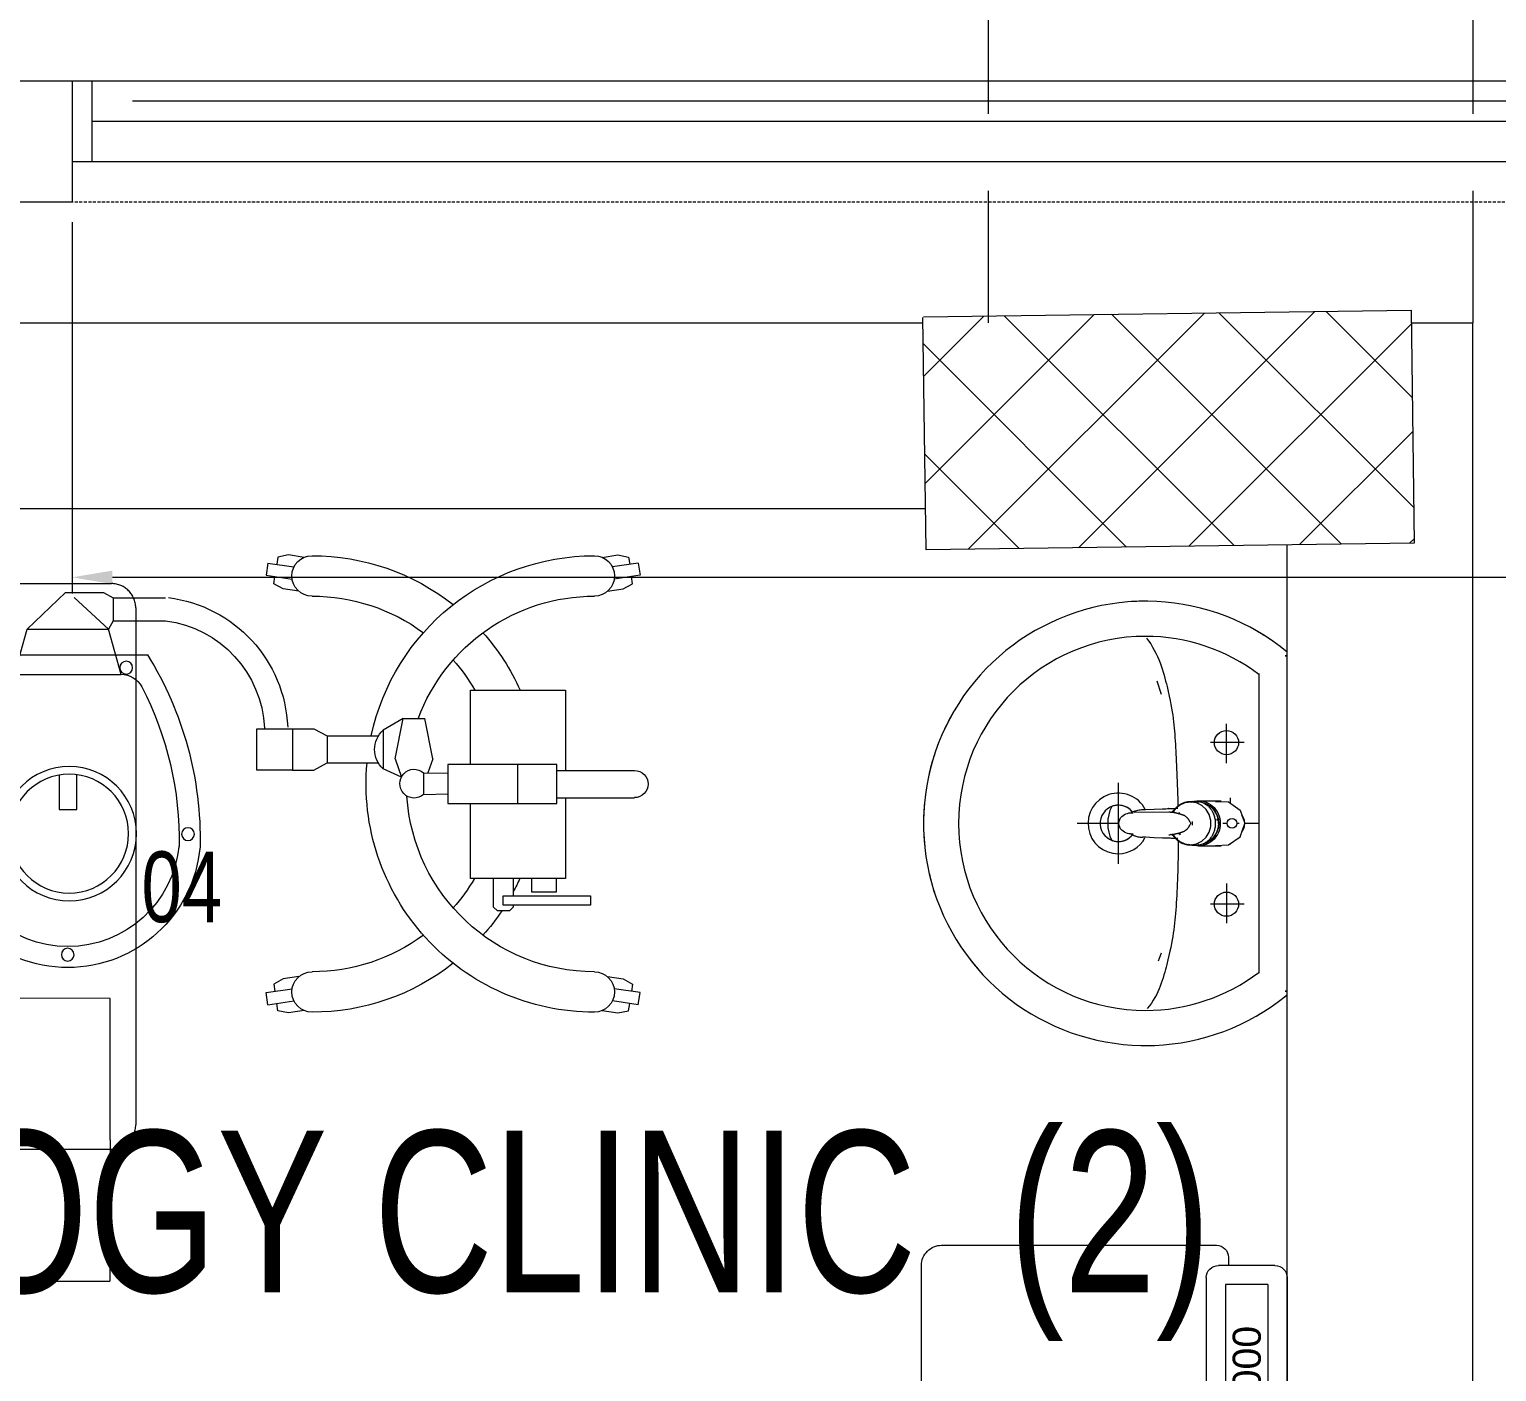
# Model space of a CAD drawing. Header units: millimetres. Extents: x -2143172 to 5255, y -610845 to 279739.
# Drawn here: x -1221947 to -1220132, y -12163 to -10501 of the extents above; entities that cross this region are included whole.
import ezdxf

# ---------------------------------------------------------------- set-up
doc = ezdxf.new("R2010")
doc.units = ezdxf.units.MM
doc.header["$LTSCALE"] = 30
doc.linetypes.add('HIDDEN', pattern=[9.525, 6.35, -3.175])
doc.linetypes.add('HIDDEN2', pattern=[0.1875, 0.125, -0.0625])
doc.layers.get('0').update_dxf_attribs({"lineweight": 5})
doc.layers.get('Defpoints').update_dxf_attribs({"lineweight": 5})
for name, color, linetype, lineweight in [('1_CONTORNO', 3, 'Continuous', 5), ('72_EGR_BASE_TEXT', 7, 'Continuous', 5), ('72_EGR_EQP_TAG', 142, 'Continuous', 5), ('Aluminum', 7, 'Continuous', 5), ('C-HYDR-CTCH', 6, 'Continuous', 5), ('Hatch', 252, 'Continuous', 5), ('LOADING', 163, 'Continuous', 5), ('P-SANR-FIXT', 6, 'Continuous', 18), ('P-SANR-FIXT-1', 6, 'Continuous', 13), ('Proj', 7, 'HIDDEN2', 5), ('Structure', 20, 'Continuous', 5), ('Walls', 32, 'Continuous', 5)]:
    doc.layers.add(name, color=color, linetype=linetype, lineweight=lineweight)
doc.styles.add('SIMPLEX', font='SIMPLEX.shx', dxfattribs={"height": 150})
doc.styles.get("Standard").update_dxf_attribs({"font": ''})
doc.styles.add('X3G_ENTITY_257CFD', font='swisscl.ttf', dxfattribs={"height": 200})
doc.styles.add('X3G_ENTITY_9EC9', font='swisscl.ttf', dxfattribs={"height": 0.2})
doc.styles.get('Standard').set_extended_font_data('@Arial Unicode MS')
doc.dimstyles.new('Buk', dxfattribs={"dimtxt": 150, "dimasz": 50, "dimexe": 20, "dimexo": 25, "dimgap": 20, "dimtad": 1, "dimdec": 0, "dimrnd": 5, "dimdsep": 46, "dimtxsty": 'SIMPLEX', "dimcen": 0, "dimdle": 20, "dimclrd": 256, "dimclre": 256, "dimclrt": 256, "dimadec": 0, "dimazin": 0, "dimtfac": 0.0075, "dimtdec": 0, "dimtmove": 1, "dimatfit": 2, "dimldrblk": 'ARCHTICK', "dimfxl": 1, "dimtolj": 1, "dimtzin": 0, "dimlwd": -1, "dimlwe": -1, "dimarcsym": 0})

# ---------------------------------------------------------------- blocks, each defined once
blk = doc.blocks.new('*D148')
at = {"layer": '1_CONTORNO', "linetype": 'Continuous', "transparency": 16777216}
for p, q in [((-1221894.6, -10740.2), (-1221894.6, -11199.7)), ((-1216138.8, -10740.2), (-1216138.8, -11199.7))]:
    blk.add_line(p, q, dxfattribs=at)
at = {"layer": '1_CONTORNO', "transparency": 16777216}
blk.add_line((-1221844.6, -11179.7), (-1216188.8, -11179.7), dxfattribs=at)
for points in [[(-1221844.6, -11171.4), (-1221844.6, -11188.1), (-1221894.6, -11179.7)], [(-1216188.8, -11171.4), (-1216188.8, -11188.1), (-1216138.8, -11179.7)]]:
    blk.add_solid(points, dxfattribs=at)
at = {"layer": 'Defpoints', "color": 0, "transparency": 16777216}
for p in [(-1221894.6, -10715.2, 0), (-1216138.8, -10715.2, 0), (-1216138.8, -11179.7)]:
    blk.add_point(p, dxfattribs=at)
at = {"layer": '1_CONTORNO', "transparency": 16777216, "insert": (-1219016.7, -11084.7), "char_height": 150, "attachment_point": 5, "style": 'SIMPLEX'}
blk.add_mtext('\\A1;5755', dxfattribs=at)
blk = doc.blocks.new('_ArchTick')
at = {"color": 0, "linetype": 'ByBlock', "const_width": 0.15}
blk.add_lwpolyline([(-0.5, -0.5), (0.5, 0.5)], dxfattribs=at)
blk = doc.blocks.new('A$C47696aed')
at = {"layer": 'Hatch'}
h = blk.add_hatch(dxfattribs=at)
h.set_pattern_fill('ANSI37', color=256, scale=30)
h.paths.add_polyline_path([(50952.7, 21917.9), (50348.7, 21909.7), (50352.6, 21621.3), (50956.6, 21629.5)])
h.paths.add_polyline_path([(43791.9, 21910.1), (43208.4, 21904.7), (43188.5, 21613.3), (43772, 21618.7)])
h.paths.add_polyline_path([(29414.9, 21902.8), (28815.8, 21898.7), (28810.1, 21605.6), (29409.2, 21609.7)])
h.paths.add_polyline_path([(36600.2, 21904.9), (35999, 21897.4), (35990.7, 21611.8), (36591.9, 21619.3)])
h.paths.add_polyline_path([(22195.7, 21912), (21589.3, 21890.2), (21603.8, 21597.6), (22210.2, 21619.5)])
h.paths.add_polyline_path([(15459.1, 21901.7), (14237.2, 21925.6), (14230.7, 21629.5), (15452.7, 21605.5)])
h.paths.add_polyline_path([(15473.2, 14701.6), (14258.2, 14685.8), (14244.7, 14393.4), (15459.7, 14409.1)])
h.paths.add_polyline_path([(15447.1, 7508.4), (14244, 7492.4), (14238.3, 7199.4), (15441.4, 7215.3)])
h.paths.add_polyline_path([(15465.6, 309.7), (14269, 298.3), (14271.8, 3.8), (15468.5, 15.2)])
h.paths.add_polyline_path([(7830.6, 311.8), (7227.1, 308.1), (7237.7, 22.6), (7841.3, 26.3)])
h.paths.add_polyline_path([(7815.2, 7509.8), (7218.4, 7511.4), (7218.2, 7210.2), (7815.1, 7208.6)])
h.paths.add_polyline_path([(7825.1, 14699.4), (7205.8, 14700.6), (7195.2, 14397.6), (7814.5, 14396.4)])
h.paths.add_polyline_path([(7801.7, 21878.7), (7201.1, 21893.2), (7197.5, 21603.6), (7798.1, 21589.1)])
h.paths.add_polyline_path([(602.6, 21876.9), (0, 21899.6), (1.9, 21611.2), (604.5, 21588.5)])
h.paths.add_polyline_path([(610.4, 7498.6), (8.3, 7491.6), (11.7, 7200), (613.7, 7206.9)])
h.paths.add_polyline_path([(627.9, 303.9), (29.5, 302.9), (34.3, 2.3), (632.7, 3.3)])
h.paths.add_polyline_path([(22214.6, 317.2), (21608.9, 304.3), (21614.6, 3.1), (22220.3, 16)])
h.paths.add_polyline_path([(22208.1, 7509.7), (21613.7, 7492.1), (21615.8, 7195.5), (22210.2, 7213.1)])
h.paths.add_polyline_path([(22199.3, 14717.7), (21600.4, 14710), (21604.4, 14409.9), (22203.4, 14417.6)])
h.paths.add_polyline_path([(29399.7, 14702.4), (28797.7, 14707.1), (28802, 14415), (29403.9, 14410.3)])
h.paths.add_polyline_path([(29403.4, 7519.8), (28799.6, 7502.2), (28813, 7202.1), (29413.1, 7223.2)])
h.paths.add_polyline_path([(29419.5, 303.8), (28815.7, 310.4), (28813.3, 24.7), (29417.2, 18.1)])
h.paths.add_polyline_path([(36618, 314.2), (36020.7, 299.7), (36029.7, 0), (36627, 14.6)])
h.paths.add_polyline_path([(36610.7, 7502.6), (36009.5, 7504.5), (36010.6, 7207.3), (36611.9, 7205.4)])
h.paths.add_polyline_path([(36574.3, 14706.4), (35993.4, 14711.1), (36013.1, 14421.3), (36594, 14416.6)])
h.paths.add_polyline_path([(43777.6, 14705.7), (43180, 14719.4), (43182, 14427.5), (43779.6, 14413.8)])
h.paths.add_polyline_path([(43778.6, 7507.1), (43210.2, 7499.5), (43212, 7205.4), (43780.5, 7213)])
h.paths.add_polyline_path([(43815.7, 310), (43210.4, 307.3), (43211.8, 2.8), (43817, 5.4)])
h.paths.add_polyline_path([(50989.9, 309.5), (50401.9, 325.5), (50388.7, 18.3), (50976.7, 2.3)])
h.paths.add_polyline_path([(50974.1, 7508.9), (50370.9, 7510), (50368.9, 7213.4), (50972.2, 7212.3)])
at = {"layer": 'C-HYDR-CTCH', "color": 4, "flags": 128}
blk.add_lwpolyline([(50349.3, 21909.8), (50952.7, 21917.9), (50956.6, 21629.5), (50352.6, 21621.3), (50348.7, 21908.9)], dxfattribs=at)
blk = doc.blocks.new('FP_138-161_A_00_GFL_-0_080_Einreichung_Grundrisse_100')
at = {"layer": 'P-SANR-FIXT'}
blk.add_line((-0.0044, -0.0019), (-0.0045, -0.0021), dxfattribs=at)
at = {"layer": 'P-SANR-FIXT', "flags": 128}
blk.add_lwpolyline([(-0.0057, -0.0037), (-0.0058, -0.0039), (-0.006, -0.004)], dxfattribs=at)
blk = doc.blocks.new('FP_139-161_A_00_GFL_-0_080_Einreichung_Grundrisse_100')
at = {"layer": 'P-SANR-FIXT'}
blk.add_line((0.0045, -0.0022), (0.0044, -0.002), dxfattribs=at)
at = {"layer": 'P-SANR-FIXT', "flags": 128}
blk.add_lwpolyline([(0.006, -0.004), (0.0059, -0.0039), (0.0057, -0.0038)], dxfattribs=at)
blk = doc.blocks.new('IS_Ceraplus_B8204_BIM_BG _1_ - B8204AA - CERAPLUS single lever basin mixer with pop-up waste-V137-161_A_00_GFL_-0_080_Einreichung_Grundrisse_100')
at = {"layer": 'P-SANR-FIXT-1'}
h = blk.add_hatch(dxfattribs=at)
h.set_pattern_fill('FP_26', color=256, style=0, pattern_type=2)
h.set_pattern_definition([(225, (0.009, 0), (0.010607, -0.010607), []), (315, (0.009, 0), (0.010607, 0.010607), [])])
h.paths.add_polyline_path([(0.0056, -0.002), (0.0058, -0.0024), (0.0058, -0.0021)])
h.paths.add_polyline_path([(0.007, -0.0039), (0.0088, -0.0045), (0.0084, -0.0043)])
at = {"layer": 'LOADING'}
for p, q in [((-0.028, 0), (-0.028, -0.0281)), ((0.028, -0.0281), (0.028, 0)), ((-0.0274, -0.0337), (-0.0271, -0.0392)), ((-0.0262, -0.0282), (-0.0263, -0.0287)), ((0.0263, -0.0287), (0.0262, -0.0282)), ((0.0262, -0.0293), (0.0263, -0.0287)), ((0.0271, -0.0392), (0.0274, -0.0337)), ((-0.0137, -0.0512), (-0.0129, -0.0517)), ((0.0124, -0.052), (0.0133, -0.0515)), ((0.0185, -0.0618), (0.019, -0.0539)), ((0.019, -0.0539), (0.0188, -0.0561)), ((0.014, -0.0647), (0.0133, -0.1077))]:
    blk.add_line(p, q, dxfattribs=at)
at = {"layer": 'LOADING', "flags": 128}
for points in [[(-0.0272, -0.0069), (-0.0266, 0.009), (-0.0165, 0.0236), (0, 0.0291)], [(0.0272, -0.0069), (0.0266, 0.009), (0.0165, 0.0236), (0, 0.0291)], [(-0.0176, -0.0568), (-0.0224, -0.0513), (-0.0254, -0.0448), (-0.0264, -0.0376), (-0.0253, -0.0305), (-0.0222, -0.024), (-0.0172, -0.0186), (-0.0109, -0.0147), (-0.0037, -0.0127), (0.0037, -0.0127), (0.0109, -0.0147), (0.0172, -0.0186), (0.0222, -0.024), (0.0253, -0.0305), (0.0264, -0.0376), (0.0254, -0.0448), (0.0224, -0.0513), (0.0176, -0.0568)], [(-0.0271, -0.0393), (-0.027, -0.0403), (-0.0269, -0.0414), (-0.0267, -0.0424), (-0.0265, -0.0434), (-0.0262, -0.0444), (-0.0259, -0.0454), (-0.0255, -0.0464), (-0.0252, -0.0474), (-0.0247, -0.0484), (-0.0243, -0.0493), (-0.0238, -0.0502), (-0.0232, -0.0511), (-0.0226, -0.052), (-0.022, -0.0529), (-0.0214, -0.0537), (-0.0207, -0.0545), (-0.0199, -0.0553), (-0.0192, -0.0561), (-0.0184, -0.0568), (-0.0176, -0.0575), (-0.0173, -0.0577)], [(-0.019, -0.0539), (-0.0185, -0.0615), (-0.0185, -0.0618)], [(0.0173, -0.0577), (0.0181, -0.057), (0.0189, -0.0563), (0.0197, -0.0556), (0.0204, -0.0548), (0.0211, -0.054), (0.0218, -0.0532), (0.0224, -0.0523), (0.023, -0.0514), (0.0236, -0.0505), (0.0241, -0.0496), (0.0246, -0.0487), (0.025, -0.0477), (0.0254, -0.0467), (0.0258, -0.0458), (0.0261, -0.0448), (0.0264, -0.0437), (0.0266, -0.0427), (0.0268, -0.0417), (0.027, -0.0407), (0.0271, -0.0396), (0.0271, -0.0393)], [(-0.0162, -0.0579), (-0.0156, -0.058), (-0.0151, -0.0581), (-0.0146, -0.0583), (-0.0142, -0.0586), (-0.0139, -0.0588), (-0.0138, -0.0591)], [(-0.0138, -0.0591), (-0.0139, -0.0612), (-0.014, -0.0633)], [(0.0138, -0.0591), (0.0139, -0.0588), (0.0142, -0.0586), (0.0146, -0.0583), (0.0151, -0.0581), (0.0156, -0.058), (0.0162, -0.0579)], [(0.014, -0.0633), (0.0139, -0.0612), (0.0138, -0.0591)], [(0.0171, -0.0578), (0.0174, -0.0575), (0.0176, -0.0568)], [(0.0184, -0.0651), (0.0184, -0.0652), (0.0184, -0.0652), (0.0184, -0.0652), (0.0184, -0.0654), (0.0184, -0.0655)], [(-0.0181, -0.0728), (-0.0177, -0.083), (-0.0172, -0.0938)], [(0.0172, -0.0938), (0.0177, -0.083), (0.0181, -0.0728)], [(-0.0129, -0.1142), (-0.0124, -0.1161), (-0.0118, -0.1179), (-0.0109, -0.1197), (-0.0098, -0.1214), (-0.0084, -0.123), (-0.0067, -0.1244), (-0.0047, -0.1255), (-0.0025, -0.1263), (0, -0.1266)], [(0, -0.1266), (0.0025, -0.1263), (0.0047, -0.1255), (0.0067, -0.1244), (0.0084, -0.123), (0.0098, -0.1214), (0.0109, -0.1197), (0.0118, -0.1179), (0.0124, -0.1161), (0.0129, -0.1142)]]:
    blk.add_lwpolyline(points, dxfattribs=at)
at = {"layer": 'LOADING'}
for centre, radius, start, end in [((0, 0.0135), 0.00603, 0, 180), ((0, 0.0135), 0.00603, 180, 0), ((-0.009, 0), 0.005, 300, 315), ((0.009, 0), 0.005, 225, 240)]:
    blk.add_arc(centre, radius, start, end, dxfattribs=at)
for centre, major_axis, start_param, end_param in [((0, -0.0281), (-0.028, 0), 4.712389, 6.47291), ((0, -0.0287), (0.0267, 0), 1.570796, 3.036556), ((0, -0.0287), (0.0263, 0), 2.625648, 2.791756), ((0, -0.0287), (-0.0263, 0), 4.712389, 5.759587), ((0, -0.0281), (0.028, 0), 6.093357, 7.853982), ((0, -0.0287), (0.0267, 0), 0.105099, 1.570796), ((0, -0.0287), (0.0262, 0), 0.523599, 1.570796), ((0, -0.0287), (0.0262, 0), 0.349919, 0.515945), ((0, -0.0321), (0.0275, 0), 3.141823, 3.202701), ((0, -0.0321), (0.0275, 0), 3.239313, 3.439417), ((0, -0.0281), (0.028, 0), 3.371221, 3.483334), ((0, -0.0287), (0.0267, 0), 6.059374, 6.108652), ((0, -0.0321), (0.0275, 0), 5.985527, 6.185455), ((0, -0.0281), (0.028, 0), 5.94107, 6.05344), ((0, -0.0321), (0.0275, 0), 6.222066, 6.282955), ((0, -0.0312), (0.0248, 0), 4.111947, 4.191073), ((0, -0.0281), (0.028, 0), 4.202431, 4.259552), ((0, -0.0287), (0.0263, 0), 4.169225, 4.2325), ((0, -0.0281), (0.028, 0), 5.172057, 5.222265)]:
    blk.add_ellipse(centre, major_axis=major_axis, ratio=0.961262, start_param=start_param, end_param=end_param, dxfattribs=at)
for points, knots in [([(-0.0215, -0.0162), (-0.0216, -0.0163), (-0.0219, -0.0167), (-0.0227, -0.0177), (-0.0238, -0.0192), (-0.0249, -0.0211), (-0.0258, -0.0231), (-0.0266, -0.0253), (-0.0273, -0.0282), (-0.0275, -0.0305), (-0.0275, -0.0321)], [0.7859035, 0.7859035, 0.7859035, 0.7859035, 0.7916667, 0.8055556, 0.8333333, 0.8611111, 0.8888889, 0.9166667, 0.9444444, 1, 1, 1, 1]), ([(0.021, -0.0157), (0.0208, -0.0154), (0.0203, -0.0149), (0.0192, -0.0139), (0.0177, -0.0127), (0.0161, -0.0117), (0.0148, -0.0109), (0.0138, -0.0104), (0.0127, -0.0099), (0.0113, -0.0093), (0.0087, -0.0084), (0.0048, -0.0075), (0, -0.0071), (-0.0048, -0.0075), (-0.0087, -0.0084), (-0.0113, -0.0093), (-0.0127, -0.0099), (-0.0138, -0.0104), (-0.0148, -0.0109), (-0.0161, -0.0117), (-0.0177, -0.0127), (-0.0191, -0.0139), (-0.0202, -0.0149), (-0.0208, -0.0154), (-0.021, -0.0157)], [0.2222222, 0.2222222, 0.2222222, 0.2222222, 0.2361111, 0.25, 0.2777778, 0.3055556, 0.3194444, 0.3333333, 0.3472222, 0.3611111, 0.3888889, 0.4444444, 0.5, 0.5555556, 0.6111111, 0.6388889, 0.6527778, 0.6666667, 0.6805556, 0.6944444, 0.7222222, 0.75, 0.7638889, 0.7777778, 0.7777778, 0.7777778, 0.7777778]), ([(0.0275, -0.0321), (0.0275, -0.0305), (0.0273, -0.0282), (0.0266, -0.0253), (0.0258, -0.0231), (0.0249, -0.0211), (0.0238, -0.0192), (0.0227, -0.0177), (0.0219, -0.0167), (0.0216, -0.0163), (0.0215, -0.0162)], [0, 0, 0, 0, 0.0555556, 0.0833333, 0.1111111, 0.1388889, 0.1666667, 0.1944444, 0.2083333, 0.2142181, 0.2142181, 0.2142181, 0.2142181]), ([(0, -0.0357), (-0.0006, -0.0357), (-0.0013, -0.0357), (-0.002, -0.0357), (-0.0022, -0.0357)], [0, 0, 0, 0, 0.1, 0.1298359, 0.1298359, 0.1298359, 0.1298359]), ([(0.0022, -0.0357), (0.002, -0.0357), (0.0013, -0.0357), (0.0006, -0.0357), (0, -0.0357)], [0.8701578, 0.8701578, 0.8701578, 0.8701578, 0.9, 1, 1, 1, 1]), ([(-0.0188, -0.0538), (-0.0188, -0.0547), (-0.0186, -0.0582), (-0.0185, -0.0619), (-0.0184, -0.0646)], [0.6724021, 0.6724021, 0.6724021, 0.6724021, 0.75, 1, 1, 1, 1]), ([(0, -0.0378), (-0.0005, -0.038), (-0.0012, -0.0384), (-0.0021, -0.0389), (-0.0028, -0.0393), (-0.0035, -0.0397), (-0.0042, -0.04), (-0.0049, -0.0405), (-0.0055, -0.0409), (-0.0061, -0.0414), (-0.0067, -0.0419), (-0.0072, -0.0424), (-0.0078, -0.0429), (-0.0083, -0.0435), (-0.0088, -0.0441), (-0.0092, -0.0446), (-0.0096, -0.0452), (-0.01, -0.0459), (-0.0103, -0.0466), (-0.0105, -0.0472), (-0.0107, -0.0477), (-0.0108, -0.0481), (-0.0109, -0.0484), (-0.0111, -0.0489), (-0.0114, -0.0497), (-0.0118, -0.0509), (-0.0122, -0.0521), (-0.0124, -0.053), (-0.0126, -0.0537), (-0.0128, -0.0544), (-0.0129, -0.0552), (-0.0131, -0.0559), (-0.0132, -0.0566), (-0.0134, -0.0572), (-0.0136, -0.0581), (-0.0137, -0.0587), (-0.0138, -0.0591)], [0, 0, 0, 0, 0.055556, 0.083333, 0.111111, 0.138889, 0.166667, 0.194444, 0.222222, 0.25, 0.277778, 0.305556, 0.333333, 0.361111, 0.388889, 0.416667, 0.444444, 0.472222, 0.5, 0.527778, 0.541667, 0.555556, 0.569444, 0.583333, 0.611111, 0.666667, 0.722222, 0.75, 0.777778, 0.805556, 0.833333, 0.861111, 0.888889, 0.916667, 0.944444, 1, 1, 1, 1]), ([(0.0138, -0.0591), (0.0137, -0.0587), (0.0136, -0.0581), (0.0134, -0.0572), (0.0132, -0.0566), (0.0131, -0.0559), (0.0129, -0.0552), (0.0128, -0.0544), (0.0126, -0.0537), (0.0124, -0.053), (0.0122, -0.0521), (0.0118, -0.0509), (0.0114, -0.0497), (0.0111, -0.0489), (0.0109, -0.0484), (0.0108, -0.0481), (0.0107, -0.0477), (0.0105, -0.0472), (0.0103, -0.0466), (0.01, -0.0459), (0.0096, -0.0452), (0.0092, -0.0446), (0.0088, -0.0441), (0.0083, -0.0435), (0.0078, -0.0429), (0.0072, -0.0424), (0.0067, -0.0419), (0.0061, -0.0414), (0.0055, -0.0409), (0.0049, -0.0405), (0.0042, -0.04), (0.0035, -0.0397), (0.0028, -0.0393), (0.0021, -0.0389), (0.0012, -0.0384), (0.0005, -0.038), (0, -0.0378)], [0, 0, 0, 0, 0.055556, 0.083333, 0.111111, 0.138889, 0.166667, 0.194444, 0.222222, 0.25, 0.277778, 0.333333, 0.388889, 0.416667, 0.430556, 0.444444, 0.458333, 0.472222, 0.5, 0.527778, 0.555556, 0.583333, 0.611111, 0.638889, 0.666667, 0.694444, 0.722222, 0.75, 0.777778, 0.805556, 0.833333, 0.861111, 0.888889, 0.916667, 0.944444, 1, 1, 1, 1]), ([(0.0184, -0.0646), (0.0185, -0.0619), (0.0186, -0.0582), (0.0188, -0.0547), (0.0188, -0.0538)], [0, 0, 0, 0, 0.25, 0.3275586, 0.3275586, 0.3275586, 0.3275586]), ([(-0.0162, -0.0579), (-0.0162, -0.0578), (-0.0163, -0.0578), (-0.0165, -0.0577), (-0.0166, -0.0575), (-0.0167, -0.0574), (-0.0169, -0.0573), (-0.017, -0.0572), (-0.0172, -0.0571), (-0.0173, -0.057), (-0.0175, -0.0569), (-0.0176, -0.0568)], [0, 0, 0, 0, 0.1, 0.2, 0.3, 0.4, 0.5, 0.6, 0.7, 0.8, 1, 1, 1, 1]), ([(-0.0148, -0.0587), (-0.015, -0.0586), (-0.0159, -0.0583), (-0.0167, -0.058), (-0.0172, -0.0578)], [0.8, 0.8, 0.8, 0.8, 0.85, 1, 1, 1, 1]), ([(0.0141, -0.0613), (0.0141, -0.0611), (0.0143, -0.0608), (0.0145, -0.0604), (0.0148, -0.06), (0.0151, -0.0596), (0.0153, -0.0594), (0.0155, -0.0592), (0.0156, -0.059), (0.0158, -0.0588), (0.016, -0.0587), (0.0163, -0.0585), (0.0165, -0.0583), (0.0166, -0.0582)], [0.3333333, 0.3333333, 0.3333333, 0.3333333, 0.4166667, 0.5, 0.5833333, 0.6666667, 0.7083333, 0.75, 0.7916667, 0.8333333, 0.875, 0.9166667, 1, 1, 1, 1]), ([(0.0176, -0.0568), (0.0175, -0.0569), (0.0173, -0.057), (0.0172, -0.0571), (0.017, -0.0572), (0.0169, -0.0573), (0.0167, -0.0574), (0.0166, -0.0575), (0.0165, -0.0577), (0.0163, -0.0578), (0.0162, -0.0578), (0.0162, -0.0579)], [0, 0, 0, 0, 0.2, 0.3, 0.4, 0.5, 0.6, 0.7, 0.8, 0.9, 1, 1, 1, 1]), ([(-0.0131, -0.1116), (-0.0132, -0.1115), (-0.0135, -0.1109), (-0.0141, -0.1099), (-0.0147, -0.1086), (-0.0153, -0.1072), (-0.0159, -0.1053), (-0.0167, -0.1021), (-0.0171, -0.0992), (-0.0171, -0.0973)], [0.4856715, 0.4856715, 0.4856715, 0.4856715, 0.5, 0.55, 0.6, 0.65, 0.7, 0.8, 1, 1, 1, 1]), ([(0.0131, -0.1116), (0.0133, -0.1113), (0.0137, -0.1106), (0.0142, -0.1096), (0.0147, -0.1084), (0.0153, -0.1072), (0.0159, -0.1053), (0.0167, -0.1021), (0.0171, -0.0992), (0.0171, -0.0973)], [-0.5143371, -0.5143371, -0.5143371, -0.5143371, -0.475, -0.4375, -0.4, -0.35, -0.3, -0.2, 0, 0, 0, 0]), ([(-0.0132, -0.1091), (-0.0132, -0.1096), (-0.0132, -0.1103), (-0.0132, -0.1111), (-0.0132, -0.1115), (-0.0132, -0.1118), (-0.0131, -0.1122), (-0.0131, -0.1125), (-0.0131, -0.1128), (-0.0131, -0.1131), (-0.013, -0.1134), (-0.013, -0.1138), (-0.0129, -0.1141), (-0.0129, -0.1142)], [0.2, 0.2, 0.2, 0.2, 0.4, 0.5, 0.55, 0.6, 0.65, 0.7, 0.75, 0.8, 0.85, 0.9, 1, 1, 1, 1]), ([(0.0129, -0.1142), (0.0129, -0.1141), (0.013, -0.1138), (0.013, -0.1134), (0.0131, -0.1131), (0.0131, -0.1128), (0.0131, -0.1125), (0.0131, -0.1122), (0.0132, -0.1118), (0.0132, -0.1115), (0.0132, -0.1111), (0.0132, -0.1103), (0.0132, -0.1096), (0.0132, -0.1091)], [0, 0, 0, 0, 0.1, 0.15, 0.2, 0.25, 0.3, 0.35, 0.4, 0.45, 0.5, 0.6, 0.8, 0.8, 0.8, 0.8])]:
    blk.add_open_spline(points, degree=3, knots=knots, dxfattribs=at)
for points in [[(-0.0184, -0.0646), (-0.0183, -0.0659), (-0.0182, -0.0684), (-0.0181, -0.0709), (-0.0181, -0.0721)], [(-0.0172, -0.0578), (-0.0171, -0.0578), (-0.0169, -0.058), (-0.0167, -0.0581), (-0.0166, -0.0582)], [(-0.0162, -0.0579), (-0.0162, -0.0579), (-0.0164, -0.0581), (-0.0165, -0.0582), (-0.0166, -0.0583), (-0.0166, -0.0582), (-0.0166, -0.0582)], [(-0.0166, -0.0582), (-0.0163, -0.0585), (-0.0156, -0.059), (-0.0148, -0.0599), (-0.0142, -0.0609), (-0.0139, -0.0617), (-0.0138, -0.0621)], [(-0.014, -0.0633), (-0.014, -0.0633), (-0.014, -0.0633), (-0.014, -0.0633)], [(-0.014, -0.0646), (-0.014, -0.0644), (-0.014, -0.064), (-0.014, -0.0635), (-0.014, -0.0633)], [(0.014, -0.0633), (0.014, -0.0633), (0.014, -0.0633), (0.014, -0.0633)], [(0.014, -0.0633), (0.014, -0.0635), (0.014, -0.064), (0.014, -0.0644), (0.014, -0.0647)], [(0.0172, -0.0578), (0.0168, -0.0579), (0.0158, -0.0583), (0.0147, -0.0587), (0.0141, -0.059)], [(0.0166, -0.0582), (0.0166, -0.0582), (0.0166, -0.0583), (0.0165, -0.0582), (0.0164, -0.0581), (0.0162, -0.0579), (0.0162, -0.0579)], [(0.0166, -0.0582), (0.0167, -0.0582), (0.0168, -0.0581), (0.0169, -0.058), (0.0169, -0.058)], [(0.0169, -0.058), (0.017, -0.0579), (0.0171, -0.0579), (0.0171, -0.0578)], [(0.0181, -0.0721), (0.0181, -0.0709), (0.0182, -0.0684), (0.0183, -0.0659), (0.0184, -0.0646)], [(-0.0172, -0.0938), (-0.0172, -0.0944), (-0.0172, -0.0956), (-0.0171, -0.0967), (-0.0171, -0.0973)], [(0.0171, -0.0973), (0.0171, -0.0967), (0.0172, -0.0956), (0.0172, -0.0944), (0.0172, -0.0938)]]:
    blk.add_open_spline(points, degree=3, dxfattribs=at)
for name in ['FP_138-161_A_00_GFL_-0_080_Einreichung_Grundrisse_100', 'FP_139-161_A_00_GFL_-0_080_Einreichung_Grundrisse_100']:
    blk.add_blockref(name, (0, 0), dxfattribs=at)
blk = doc.blocks.new('_100_WB_KER_REN_55x45x18 - _100_WB_KER_REN_55x45x18-V63-161_A_00_GFL_-0_080_Einreichung_Grundrisse_100')
at = {"layer": 'LOADING'}
for p, q in [((-0.2075, 0.225), (-0.2075, 0.2227)), ((0.2074, 0.225), (-0.2074, 0.225)), ((0.2075, 0.2227), (0.2075, 0.225)), ((-0.1855, 0.1899), (0.1855, 0.1899)), ((0, 0.1899), (0, 0.1724)), ((-0.1, 0.172), (-0.1, 0.1303)), ((0, 0.1656), (0, 0.1628)), ((0.1, 0.172), (0.1, 0.1303)), ((-0.0744, 0.15), (-0.1234, 0.15)), ((-0.0259, 0.155), (-0.0315, 0.155)), ((0, 0.1509), (0, 0.1454)), ((0.026, 0.155), (0.0248, 0.155)), ((0.0744, 0.15), (0.1234, 0.15)), ((0, 0.1422), (0, 0.1399)), ((-0.1763, 0.0637), (-0.1598, 0.0692)), ((0.1605, 0.0691), (0.1707, 0.0656)), ((-0.05, 0.0161), (0.05, 0.0161)), ((0, 0.0168), (0, -0.0348))]:
    blk.add_line(p, q, dxfattribs=at)
at = {"layer": 'LOADING', "flags": 128}
for points in [[(-0.2121, 0.225), (-0.219, 0.2164), (-0.2254, 0.2075), (-0.2316, 0.1983), (-0.2373, 0.189), (-0.2427, 0.1794), (-0.2476, 0.1696), (-0.2522, 0.1596), (-0.2564, 0.1494), (-0.2602, 0.1391), (-0.2635, 0.1286), (-0.2665, 0.118), (-0.269, 0.1073), (-0.271, 0.0965), (-0.2727, 0.0856), (-0.2739, 0.0747), (-0.2747, 0.0637), (-0.275, 0.0527), (-0.275, 0.05)], [(0.275, 0.05), (0.2748, 0.061), (0.2741, 0.072), (0.273, 0.0829), (0.2715, 0.0938), (0.2695, 0.1046), (0.2671, 0.1154), (0.2643, 0.126), (0.261, 0.1365), (0.2574, 0.1469), (0.2533, 0.1571), (0.2488, 0.1671), (0.2439, 0.177), (0.2387, 0.1866), (0.233, 0.1961), (0.227, 0.2053), (0.2206, 0.2142), (0.2138, 0.2229), (0.2121, 0.225)], [(-0.275, 0.05), (-0.2748, 0.039), (-0.2741, 0.028), (-0.273, 0.0171), (-0.2715, 0.0062), (-0.2695, -0.0046), (-0.2671, -0.0154), (-0.2643, -0.026), (-0.261, -0.0365), (-0.2574, -0.0469), (-0.2533, -0.0571), (-0.2488, -0.0671), (-0.2439, -0.077), (-0.2387, -0.0866), (-0.233, -0.0961), (-0.227, -0.1053), (-0.2206, -0.1142), (-0.2138, -0.1229), (-0.2067, -0.1313), (-0.1993, -0.1395), (-0.1916, -0.1473), (-0.1836, -0.1548), (-0.1752, -0.162), (-0.1666, -0.1688), (-0.1577, -0.1753), (-0.1486, -0.1814), (-0.1392, -0.1872), (-0.1296, -0.1925), (-0.1198, -0.1975), (-0.1098, -0.2021), (-0.0996, -0.2063), (-0.0893, -0.2101), (-0.0788, -0.2135), (-0.0682, -0.2164), (-0.0575, -0.2189), (-0.0467, -0.221), (-0.0359, -0.2227), (-0.0249, -0.2239), (-0.014, -0.2246), (-0.003, -0.225), (0.008, -0.2249), (0.019, -0.2243), (0.03, -0.2234), (0.0409, -0.2219), (0.0517, -0.2201), (0.0625, -0.2178), (0.0731, -0.2151), (0.0837, -0.212), (0.0941, -0.2084), (0.1043, -0.2044), (0.1144, -0.2001), (0.1243, -0.1953), (0.1341, -0.1901), (0.1436, -0.1846), (0.1528, -0.1786), (0.1618, -0.1723), (0.1706, -0.1657), (0.1791, -0.1587), (0.1873, -0.1514), (0.1952, -0.1437), (0.2028, -0.1358), (0.21, -0.1275), (0.217, -0.119), (0.2236, -0.1101), (0.2298, -0.1011), (0.2356, -0.0918), (0.2411, -0.0822), (0.2462, -0.0725), (0.2509, -0.0625), (0.2552, -0.0524), (0.2591, -0.0421), (0.2626, -0.0317), (0.2656, -0.0211), (0.2683, -0.0104), (0.2705, 0.0003), (0.2722, 0.0112), (0.2736, 0.0221), (0.2745, 0.0331), (0.2749, 0.0441), (0.275, 0.05)]]:
    blk.add_lwpolyline(points, dxfattribs=at)
at = {"layer": 'LOADING'}
for centre in [(-0.1, 0.15), (0.1, 0.15)]:
    blk.add_circle(centre, 0.015, dxfattribs=at)
for centre, radius, start, end in [((0, 0.05), 0.275, 140.4788, 141.2381), ((0, 0.05), 0.275, 38.7619, 39.5212), ((0, 0.05), 0.275, 145.9324, 150.3591), ((0, 0.05), 0.275, 29.6409, 34.0676), ((0, 0.05), 0.2315, 142.8209, 180), ((0, 0.05), 0.2315, 0, 37.1791), ((0, 0.155), 0.0175, 54.0899, 125.9101), ((0, 0.155), 0.0175, 68.869, 83.8798), ((0, 0.155), 0.0175, 251.9463, 258.2346), ((0, 0.05), 0.275, 180, 183.6225), ((0, 0.05), 0.2315, 180, 0), ((0, 0.0161), 0.0375, 117.1305, 0), ((0, 0.0161), 0.0375, 0, 61.4146), ((0, 0.0161), 0.0225, 129.5025, 0), ((0, 0.0161), 0.0225, 156.725, 162.0134), ((0, 0.0161), 0.0225, 138.0808, 143.3939), ((0, 0.0161), 0.0225, 0, 51.4286), ((0, 0.0161), 0.0225, 36.616, 41.9265), ((0, 0.0161), 0.0225, 17.9887, 23.276), ((0, 0.0161), 0.0225, 180, 193.3417), ((0, 0.0161), 0.0225, 197.0466, 201.508), ((0, 0.05), 0.047, 243.4433, 296.5567), ((0, 0.0161), 0.0225, 338.492, 342.9534), ((0, 0.0161), 0.0225, 346.6583, 0), ((0, 0.05), 0.275, 307.6689, 312), ((0, 0.05), 0.275, 240, 245.6589), ((0, 0.05), 0.275, 252, 257.5535), ((0, 0.05), 0.275, 282.9241, 288), ((0, 0.05), 0.275, 264, 276)]:
    blk.add_arc(centre, radius, start, end, dxfattribs=at)
for points, knots in [([(-0.2074, 0.225), (-0.2078, 0.225), (-0.2086, 0.225), (-0.2095, 0.225), (-0.2102, 0.225), (-0.2106, 0.225), (-0.2109, 0.225), (-0.2111, 0.225), (-0.2114, 0.225), (-0.2116, 0.225), (-0.2118, 0.225), (-0.2119, 0.225), (-0.2119, 0.225)], [-1, -1, -1, -1, -0.8333333, -0.6666667, -0.5833333, -0.5, -0.4583333, -0.4166667, -0.3333333, -0.2916667, -0.25, -0.1666667, -0.1666667, -0.1666667, -0.1666667]), ([(0.2119, 0.225), (0.2119, 0.225), (0.2118, 0.225), (0.2116, 0.225), (0.2114, 0.225), (0.2111, 0.225), (0.2109, 0.225), (0.2106, 0.225), (0.2102, 0.225), (0.2095, 0.225), (0.2086, 0.225), (0.2078, 0.225), (0.2074, 0.225)], [-0.8333333, -0.8333333, -0.8333333, -0.8333333, -0.75, -0.7083333, -0.6666667, -0.5833333, -0.5416667, -0.5, -0.4166667, -0.3333333, -0.1666667, 0, 0, 0, 0]), ([(-0.0037, 0.1721), (-0.0046, 0.1719), (-0.0064, 0.1714), (-0.0081, 0.1705), (-0.009, 0.17)], [0.5653198, 0.5653198, 0.5653198, 0.5653198, 0.6111111, 0.6666667, 0.6666667, 0.6666667, 0.6666667]), ([(0.009, 0.17), (0.0086, 0.1703), (0.0077, 0.1708), (0.0059, 0.1715), (0.0046, 0.1719), (0.0037, 0.1721)], [0.3333333, 0.3333333, 0.3333333, 0.3333333, 0.3611111, 0.3888889, 0.4346482, 0.4346482, 0.4346482, 0.4346482]), ([(-0.2294, 0.0509), (-0.2103, 0.066), (-0.1431, 0.0839), (-0.1084, 0.0863), (-0.0496, 0.0893), (-0.0206, 0.0899)], [0.0392191, 0.0392191, 0.0392191, 0.0392191, 0.1715289, 0.4228457, 0.6475389, 0.6475389, 0.6475389, 0.6475389]), ([(0.0209, 0.0903), (0.0512, 0.0901), (0.1113, 0.0879), (0.1514, 0.0828), (0.2115, 0.0665), (0.2292, 0.052)], [0.7533082, 0.7533082, 0.7533082, 0.7533082, 0.9865548, 1.235629, 1.3638988, 1.3638988, 1.3638988, 1.3638988]), ([(-0.0141, 0.0337), (-0.0162, 0.0319), (-0.0207, 0.0267), (-0.0225, 0.02), (-0.0225, 0.0161)], [0.7144203, 0.7144203, 0.7144203, 0.7144203, 0.8333333, 1, 1, 1, 1]), ([(0.0225, 0.0161), (0.0225, 0.0187), (0.0216, 0.0239), (0.0182, 0.0298), (0.0152, 0.0327), (0.0141, 0.0337)], [0, 0, 0, 0, 0.1111111, 0.2222222, 0.285568, 0.285568, 0.285568, 0.285568])]:
    blk.add_open_spline(points, degree=3, knots=knots, dxfattribs=at)
for points in [[(-0.2075, 0.2227), (-0.2075, 0.2231), (-0.2075, 0.2235), (-0.2075, 0.2239)], [(0.2075, 0.2239), (0.2075, 0.2235), (0.2075, 0.2231), (0.2075, 0.2227)], [(-0.1852, 0.1899), (-0.1853, 0.1899), (-0.1854, 0.1899), (-0.1855, 0.1899)], [(0.1855, 0.1899), (0.1854, 0.1899), (0.1853, 0.1899), (0.1852, 0.1899)], [(-0.0009, 0.1725), (-0.0013, 0.1725), (-0.0018, 0.1724), (-0.0022, 0.1724)], [(0.0022, 0.1724), (0.0018, 0.1724), (0.0013, 0.1725), (0.0009, 0.1725)], [(-0.0225, 0.0161), (-0.0225, 0.0147), (-0.0222, 0.012), (-0.0215, 0.0093), (-0.021, 0.008)], [(0.021, 0.008), (0.0215, 0.0093), (0.0222, 0.012), (0.0225, 0.0147), (0.0225, 0.0161)]]:
    blk.add_open_spline(points, degree=3, dxfattribs=at)
at = {"layer": 'LOADING', "xscale": -1, "rotation": 5.088887490341627e-12}
blk.add_blockref('IS_Ceraplus_B8204_BIM_BG _1_ - B8204AA - CERAPLUS single lever basin mixer with pop-up waste-V137-161_A_00_GFL_-0_080_Einreichung_Grundrisse_100', (0, 0.1434), dxfattribs=at)
blk = doc.blocks.new('HF13461A-P')
at = {"layer": 'LOADING'}
for p, q in [((0.2579, 0.4503), (0.0379, 0.4503)), ((0.0229, 0.4353), (0.0229, 0.3653)), ((0.2493, 0.4266), (0.0466, 0.4266)), ((0.0466, 0.4266), (0.0466, 0.3739)), ((0.2493, 0.4266), (0.2493, 0.3739)), ((0.2729, 0.4353), (0.2729, 0.3653)), ((0.0229, 0.3778), (0.0129, 0.3778)), ((0.2493, 0.3739), (0.0466, 0.3739)), ((0.2829, 0.3778), (0.2729, 0.3778)), ((-0.0021, 0.3628), (-0.0021, 0.0228)), ((0.2579, 0.3503), (0.0379, 0.3503)), ((0.2979, 0.0228), (0.2979, 0.3628)), ((0.0229, -0.0022), (0.2729, -0.0022))]:
    blk.add_line(p, q, dxfattribs=at)
for centre, radius, start, end in [((0.0379, 0.4353), 0.015, 90, 180), ((0.2579, 0.4353), 0.015, 0, 90), ((0.0129, 0.3628), 0.015, 90, 180), ((0.0379, 0.3653), 0.015, 180, 270), ((0.2579, 0.3653), 0.015, 270, 0), ((0.2829, 0.3628), 0.015, 0, 90), ((0.0229, 0.0228), 0.025, 180, 270), ((0.2729, 0.0228), 0.025, 270, 0)]:
    blk.add_arc(centre, radius, start, end, dxfattribs=at)
blk.add_text('0000', height=0.03477, dxfattribs=at).set_placement((0.0901, 0.3829))
blk = doc.blocks.new('HF13902-P')
at = {"color": 8, "linetype": 'HIDDEN'}
for p, q in [((-0.35, -0.6824), (-0.35, -1.1124)), ((0.35, -0.6824), (0.35, -1.1124)), ((0.32, -1.1424), (-0.32, -1.1424))]:
    blk.add_line(p, q, dxfattribs=at)
for centre, start, end in [((-0.32, -1.1124), 180, 270), ((0.32, -1.1124), 270, 0)]:
    blk.add_arc(centre, 0.03, start, end, dxfattribs=at)
blk = doc.blocks.new('HF11772-P')
at = {"color": 0, "linetype": 'HIDDEN2'}
for p, q in [((0.6, 0.35), (0, 0.35)), ((0, 0.175), (0, 0.35)), ((0.6, 0.175), (0.6, 0.35))]:
    blk.add_line(p, q, dxfattribs=at)
at = {"color": 0}
for p, q in [((0, 0.175), (0, 0)), ((0.6, 0), (0.6, 0.175)), ((0, 0), (0.6, 0))]:
    blk.add_line(p, q, dxfattribs=at)
blk = doc.blocks.new('mobile light')
at = {"layer": 'LOADING'}
for p, q in [((1885.1, -497.29), (1883.78, -497.56)), ((1887.04, -497.59), (1885.1, -497.29)), ((1923.94, -497.59), (1925.88, -497.29)), ((1925.88, -497.29), (1927.2, -497.56)), ((1882.58, -498.29), (1882.35, -499.8)), ((1882.58, -498.29), (1885.78, -498.78)), ((1883.78, -497.56), (1883.65, -498.45)), ((1928.41, -498.29), (1925.2, -498.78)), ((1927.2, -497.56), (1927.33, -498.45)), ((1928.41, -498.29), (1928.63, -499.8)), ((1882.35, -499.8), (1885.55, -500.28)), ((1883.28, -500.85), (1883.42, -499.96)), ((1884.47, -501.5), (1883.28, -500.85)), ((1928.63, -499.8), (1925.43, -500.28)), ((1926.52, -501.5), (1927.7, -500.85)), ((1927.7, -500.85), (1927.56, -499.96)), ((1886.4, -501.79), (1884.47, -501.5)), ((1924.58, -501.79), (1926.52, -501.5)), ((1947.59, -502.62), (1941.09, -502.62)), ((1948.76, -501.94), (1947.59, -502.62)), ((1947.59, -502.62), (1947.59, -505.45)), ((1948.15, -506.5), (1952.41, -502.55)), ((1953.47, -501.94), (1948.76, -501.94)), ((1958.23, -506.5), (1953.47, -501.94)), ((1947.59, -505.45), (1941.09, -505.45)), ((1946.6, -512.08), (1948.15, -506.5)), ((1947.59, -505.45), (1948.15, -506.5)), ((1958.23, -506.5), (1948.15, -506.5)), ((1959.78, -512.08), (1958.23, -506.5)), ((1963.08, -509.67), (1943.3, -509.67)), ((1959.78, -512.08), (1946.6, -512.08)), ((1908.01, -522.53), (1909, -517.55)), ((1911.69, -517.55), (1909, -517.55)), ((1912.69, -522.53), (1911.69, -517.55)), ((1911.69, -517.55), (1914.17, -518.99)), ((1914.17, -518.99), (1914.17, -523.77)), ((1922.73, -518.8), (1921.08, -519.69)), ((1925.38, -518.8), (1922.73, -518.8)), ((1921.08, -519.69), (1914.74, -519.69)), ((1921.08, -519.69), (1921.08, -523.01)), ((1921.08, -519.69), (1921.08, -523.01)), ((1908.01, -522.53), (1908.62, -524.28)), ((1912.69, -522.53), (1911.9, -524.78)), ((1892.68, -523.97), (1883.05, -523.97)), ((1892.68, -528.06), (1892.68, -523.24)), ((1892.68, -523.24), (1906.16, -523.24)), ((1897.5, -528.06), (1897.5, -523.24)), ((1906.16, -523.24), (1906.16, -528.06)), ((1909.15, -524.25), (1906.16, -524.32)), ((1909.15, -524.25), (1909.15, -526.94)), ((1911.9, -524.78), (1914.17, -523.77)), ((1921.08, -523.01), (1914.77, -523.01)), ((1922.73, -523.93), (1921.08, -523.04)), ((1925.38, -523.93), (1922.73, -523.93)), ((1892.68, -527.34), (1883.05, -527.34)), ((1906.16, -528.06), (1892.68, -528.06)), ((1909.15, -526.94), (1906.16, -526.87)), ((1884.47, -549.77), (1883.28, -550.42)), ((1886.4, -549.48), (1884.47, -549.77)), ((1924.58, -549.48), (1926.52, -549.77)), ((1926.52, -549.77), (1927.7, -550.42)), ((1882.35, -551.47), (1885.55, -550.99)), ((1882.58, -552.98), (1882.35, -551.47)), ((1883.28, -550.42), (1883.42, -551.31)), ((1928.63, -551.47), (1925.43, -550.99)), ((1927.7, -550.42), (1927.56, -551.31)), ((1928.41, -552.98), (1928.63, -551.47)), ((1882.58, -552.98), (1885.78, -552.5)), ((1883.78, -553.71), (1883.65, -552.82)), ((1885.1, -553.98), (1883.78, -553.71)), ((1887.04, -553.69), (1885.1, -553.98)), ((1923.94, -553.69), (1925.88, -553.98)), ((1928.41, -552.98), (1925.2, -552.5)), ((1925.88, -553.98), (1927.2, -553.71)), ((1927.2, -553.71), (1927.33, -552.82))]:
    blk.add_line(p, q, dxfattribs=at)
for points in [[(1903.33, -523.24), (1903.33, -514.02), (1891.61, -514.02), (1891.61, -523.97)], [(1954.27, -524.55), (1954.27, -528.82), (1952.05, -528.82), (1952.05, -524.5)], [(1891.61, -527.34), (1891.61, -537.34), (1903.33, -537.34), (1903.33, -528.06)], [(1892.74, -537.34), (1892.74, -539.04), (1895.76, -539.04), (1895.76, -537.34)], [(1898.05, -537.34), (1898.05, -539.5)], [(1898.05, -540.63), (1898.05, -540.87), (1898.53, -541.35), (1900.02, -541.35), (1900.5, -540.87), (1900.5, -537.34)]]:
    blk.add_lwpolyline(points, dxfattribs=at)
for points in [[(1929.78, -518.8), (1925.38, -518.8), (1925.38, -523.93), (1929.78, -523.93)], [(1899.3, -539.5), (1888.5, -539.5), (1888.5, -540.63), (1899.3, -540.63)]]:
    blk.add_lwpolyline(points, close=True, dxfattribs=at)
for centre, radius in [((1945.96, -511.25), 0.793), ((1960.42, -511.25), 0.793), ((1953.01, -531.79), 8.32), ((1953.01, -531.79), 7.35), ((1938.31, -531.85), 0.793), ((1968.07, -531.85), 0.793), ((1953.19, -546.77), 0.793)]:
    blk.add_circle(centre, radius, dxfattribs=at)
for centre, radius, start, end in [((1888.02, -499.89), 2.5, 90, 270), ((1888.02, -525.64), 28.25, 12.1463, 90), ((1922.96, -525.64), 28.25, 90, 128.2073), ((1922.96, -499.89), 2.5, 270, 90), ((1888.02, -525.64), 23.25, 20.3387, 90), ((1922.96, -525.64), 23.25, 90, 126.3743), ((1942.82, -519.31), 16.86, 97.1293, 177.6115), ((1942.82, -519.31), 13.97, 97.1293, 177.6115), ((1922.96, -525.64), 28.25, 138.4974, 155.7305), ((1980.13, -532.49), 43.32, 148.2167, 181.2501), ((1926.25, -532.49), 43.32, 358.7499, 31.7833), ((1922.96, -525.64), 23.25, 138.7224, 150.0382), ((1946.6, -514.96), 2.89, 90, 152.4092), ((1959.78, -514.96), 2.89, 27.5908, 90), ((1980.13, -532.49), 40.72, 152.4092, 181.2501), ((1926.25, -532.49), 40.72, 358.7499, 27.5908), ((1911.94, -521.38), 3.27, 313.0112, 46.9888), ((1883.05, -525.65), 1.68, 90, 270), ((1888.02, -525.64), 28.25, 270, 5.3386), ((1910.32, -525.6), 1.78, 229.0673, 130.9327), ((1888.02, -525.64), 23.25, 270, 356.3184), ((1953.19, -531.93), 16.44, 185.2361, 354.7639), ((1953.19, -531.93), 13.84, 185.2361, 354.7639), ((1922.96, -525.64), 28.25, 204.483, 208.105), ((1922.96, -525.64), 23.25, 210.2349, 221.2776), ((1922.96, -525.64), 28.25, 213.7985, 221.5026), ((1922.96, -525.64), 23.25, 233.6257, 270), ((1922.96, -525.64), 28.25, 231.7927, 270), ((1888.02, -551.39), 2.5, 90, 270), ((1922.96, -551.39), 2.5, 270, 90)]:
    blk.add_arc(centre, radius, start, end, dxfattribs=at)

msp = doc.modelspace()

# ---------------------------------------------------------------- linework, layer by layer
at = {"layer": 'Aluminum'}
for p, q in [((-1221894.6, -10565.2, 0), (-1219066.7, -10565.2, 0)), ((-1221869.6, -10665.2, 0), (-1221869.6, -10565.2, 0)), ((-1219141.7, -10590.2, 0), (-1221819.6, -10590.2, 0)), ((-1221869.6, -10615.2, 0), (-1219091.7, -10615.2, 0)), ((-1221894.6, -10665.2, 0), (-1219066.7, -10665.2, 0))]:
    msp.add_line(p, q, dxfattribs=at)
at = {"layer": 'Proj', "linetype": 'HIDDEN'}
for p, q in [((-1220760.9, -8415.2, 0), (-1220760.9, -10864.7, 0)), ((-1220760.9, -8415.2), (-1220760.9, -10856.2)), ((-1220160.9, -8415.2, 0), (-1220160.9, -10864.7, 0)), ((-1220160.9, -8415.2), (-1220160.9, -10864.7))]:
    msp.add_line(p, q, dxfattribs=at)
at = {"layer": 'Proj', "elevation": 0}
msp.add_lwpolyline([(-1216138.8, -10715.2), (-1221894.6, -10715.2)], dxfattribs=at)
at = {"layer": 'Structure', "elevation": 0}
msp.add_lwpolyline([(-1222044.6, -10715.2), (-1222044.6, -10565.2), (-1221894.6, -10565.2), (-1221894.6, -10715.2)], close=True, dxfattribs=at)
at = {"layer": 'Walls'}
for p, q in [((-1223990.9, -10864.7), (-1220841.4, -10864.7)), ((-1220237.3, -10864.7), (-1220160.9, -10864.7)), ((-1220160.9, -12364.7), (-1220160.9, -10864.7)), ((-1223890.9, -11094.7), (-1220838.3, -11094.7)), ((-1220390.9, -12364.7), (-1220390.9, -11139.6))]:
    msp.add_line(p, q, dxfattribs=at)

# ---------------------------------------------------------------- block references
at = {"layer": 'LOADING', "xscale": -10, "yscale": 10, "zscale": 10}
msp.add_blockref('mobile light', (-1202368, -6179.1, -0.1), dxfattribs=at)
at = {"layer": 'LOADING', "xscale": 1000, "yscale": 1000, "zscale": 1000}
for name, p, rotation in [('HF13902-P', (-1222958.2, -11537.5, -0.1), 90.00000000000001), ('_100_WB_KER_REN_55x45x18 - _100_WB_KER_REN_55x45x18-V63-161_A_00_GFL_-0_080_Einreichung_Grundrisse_100', (-1220615.9, -11484.3, -0.1), 270)]:
    msp.add_blockref(name, p, dxfattribs=dict(at, rotation=rotation))
at = {"layer": 'LOADING', "extrusion": (3.9656e-29, -3.71389e-28, -1), "xscale": -999.9999999999989, "yscale": 999.9999999999989, "zscale": -999.9999999999989, "rotation": 180.0555933617625}
msp.add_blockref('HF11772-P', (1221847.3, -11700.9, 0.1), dxfattribs=at)
at = {"layer": 'LOADING', "lineweight": 0, "xscale": -1000, "yscale": 1000, "zscale": 1000, "rotation": 270}
msp.add_blockref('HF13461A-P', (-1220841.2, -12304.4, -0.1), dxfattribs=at)
at = {"layer": 'Structure', "color": 3}
msp.add_blockref('A$C47696aed', (-1271190.2, -32767, 0), dxfattribs=at)

# ---------------------------------------------------------------- texts
at = {"layer": '72_EGR_BASE_TEXT', "insert": (-1221942.9, -11864.7, 0), "char_height": 200, "attachment_point": 2, "style": 'X3G_ENTITY_9EC9'}
msp.add_mtext('ENDOCRINOLOGY CLINIC  (2)', dxfattribs=at)
at = {"layer": '72_EGR_EQP_TAG', "insert": (-1221758.8, -11519.1, -0.1), "char_height": 87.47, "attachment_point": 2, "style": 'X3G_ENTITY_257CFD'}
msp.add_mtext('04', dxfattribs=at)

# ---------------------------------------------------------------- dimensions: what is measured, and where the dimension line sits
at = {"layer": '1_CONTORNO'}
dim = msp.add_linear_dim(base=(-1216138.8, -11179.7, 0), p1=(-1221894.6, -10715.2, 0), p2=(-1216138.8, -10715.2, 0), dimstyle='Buk', dxfattribs=at)
dim.commit()
dim.dimension.update_dxf_attribs({"geometry": '*D148', "text_midpoint": (-1219016.7, -11084.7, 0)})

doc.saveas('drawing.dxf')
